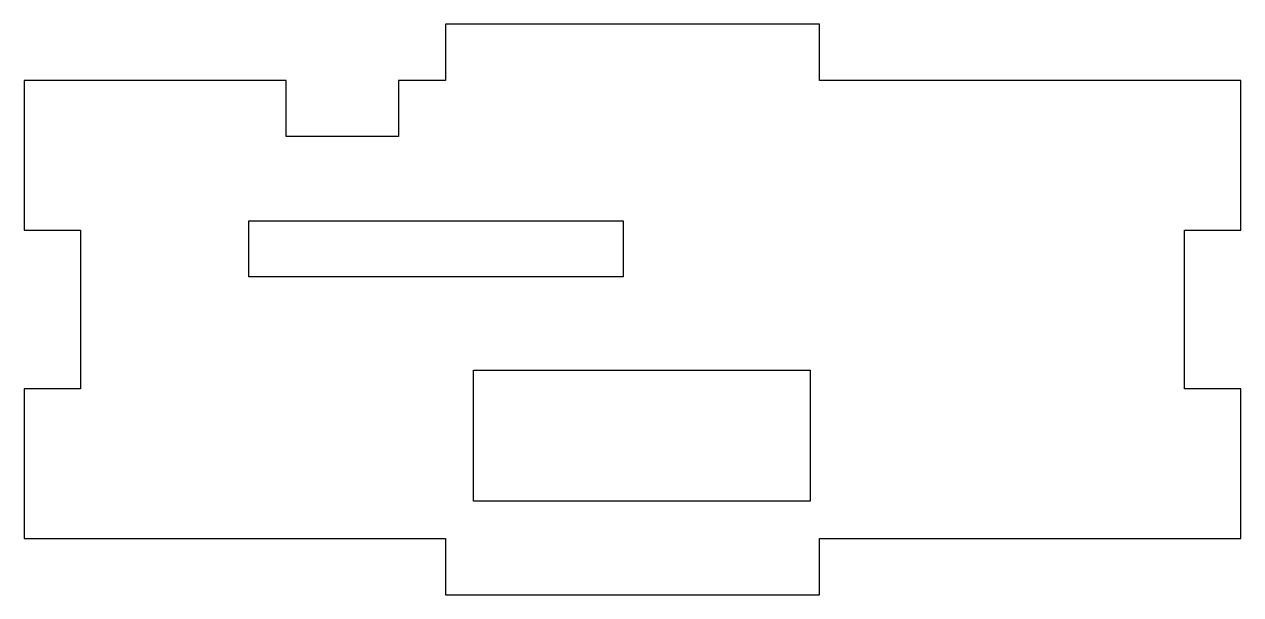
# Model space of a CAD drawing. Extents: x -65 to 0, y 0 to 30.5.
import ezdxf

# ---------------------------------------------------------------- set-up
doc = ezdxf.new("R2010")
doc.units = 0
doc.layers.get('0').update_dxf_attribs({"linetype": 'continuous'})

# ---------------------------------------------------------------- blocks, each defined once
blk = doc.blocks.new('SKETCH002')
at = {"color": 7}
for points in [[(-65, 27.5), (-65, 19.5), (-62, 19.5), (-62, 11), (-65, 11), (-65, 3), (-42.5, 3), (-42.5, 0), (-22.5, 0), (-22.5, 3), (0, 3), (0, 11), (-3, 11), (-3, 19.5), (0, 19.5), (0, 27.5), (-22.5, 27.5), (-22.5, 30.5), (-42.5, 30.5), (-42.5, 27.5), (-45, 27.5), (-45, 24.5), (-51, 24.5), (-51, 27.5)], [(-53, 20), (-33, 20), (-33, 17), (-53, 17)], [(-41, 12), (-23, 12), (-23, 5), (-41, 5)]]:
    blk.add_lwpolyline(points, close=True, dxfattribs=at)

msp = doc.modelspace()

# ---------------------------------------------------------------- block references
msp.add_blockref('SKETCH002', (0, 0))

doc.saveas('drawing.dxf')
